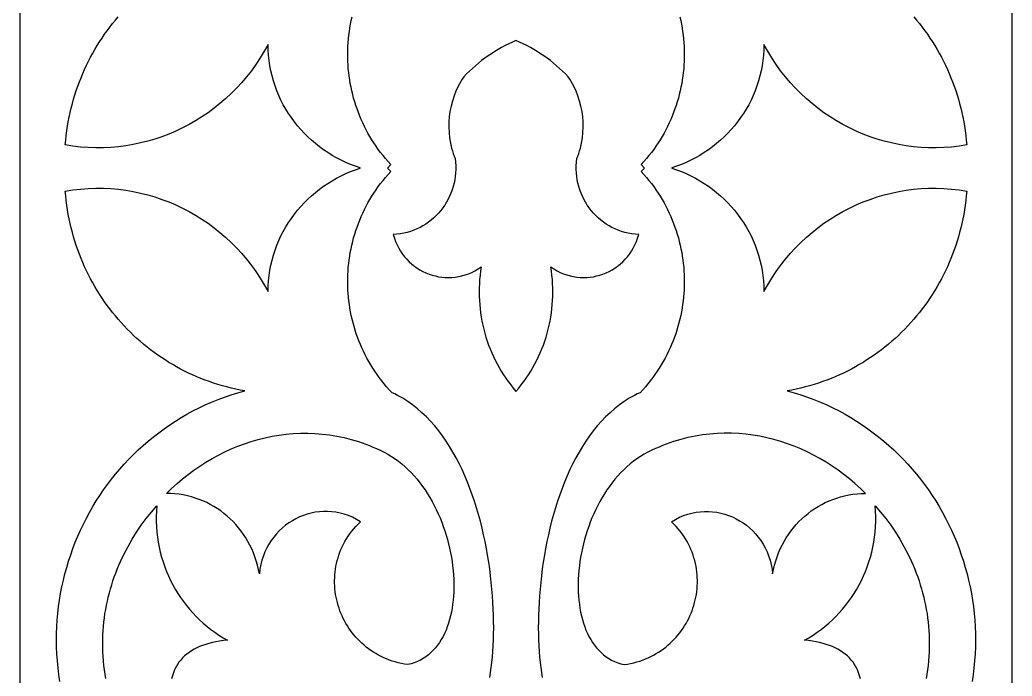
# Model space of a CAD drawing. Extents: x -345 to -255, y -146 to 454.
# Drawn here: x -345.4 to -255.4, y 108.3 to 167.9 of the extents above; entities that cross this region are included whole.
import ezdxf

# ---------------------------------------------------------------- set-up
doc = ezdxf.new("R2010")
doc.units = 0
doc.layers.get('0').update_dxf_attribs({"linetype": 'CONTINUOUS'})

msp = doc.modelspace()

# ---------------------------------------------------------------- linework, layer by layer
for points in [[(-345.424, 375.661), (-345.424, 154.427), (-345.424, -66.806)], [(-255.424, -66.806), (-255.424, 154.427), (-255.424, 375.661)], [(-341.788, 107.83), (-341.881, 108.452), (-341.957, 109.073), (-342.017, 109.694), (-342.06, 110.315), (-342.086, 110.934), (-342.096, 111.552), (-342.09, 112.168), (-342.068, 112.783), (-342.03, 113.395), (-341.977, 114.004), (-341.907, 114.611), (-341.823, 115.214), (-341.723, 115.815), (-341.608, 116.411), (-341.478, 117.003), (-341.333, 117.591), (-341.173, 118.175), (-340.999, 118.753), (-340.811, 119.327), (-340.608, 119.894), (-340.391, 120.457), (-340.16, 121.013), (-339.915, 121.562), (-339.656, 122.105), (-339.384, 122.641), (-339.099, 123.17), (-338.8, 123.691), (-338.488, 124.205), (-338.164, 124.71), (-337.826, 125.207), (-337.476, 125.695), (-337.113, 126.174), (-336.738, 126.644), (-336.35, 127.104), (-335.95, 127.554), (-335.539, 127.994), (-335.116, 128.424), (-334.68, 128.842), (-334.234, 129.25), (-333.776, 129.647), (-333.307, 130.031), (-332.826, 130.404), (-332.335, 130.765), (-331.833, 131.113), (-331.32, 131.448), (-330.797, 131.77), (-330.264, 132.078), (-329.72, 132.373), (-329.166, 132.654), (-328.602, 132.921), (-328.028, 133.173), (-327.445, 133.41), (-326.852, 133.632), (-326.25, 133.838), (-325.639, 134.029), (-325.018, 134.203), (-325.432, 134.277), (-325.843, 134.36), (-326.251, 134.452), (-326.655, 134.551), (-327.056, 134.66), (-327.453, 134.776), (-327.846, 134.901), (-328.236, 135.034), (-328.622, 135.174), (-329.004, 135.323), (-329.381, 135.48), (-329.755, 135.644), (-330.125, 135.816), (-330.49, 135.995), (-330.851, 136.182), (-331.207, 136.376), (-331.559, 136.577), (-331.906, 136.785), (-332.248, 137.001), (-332.586, 137.223), (-332.919, 137.452), (-333.246, 137.688), (-333.569, 137.93), (-333.886, 138.179), (-334.198, 138.434), (-334.505, 138.696), (-334.806, 138.964), (-335.102, 139.238), (-335.392, 139.517), (-335.676, 139.803), (-335.954, 140.095), (-336.227, 140.392), (-336.494, 140.695), (-336.754, 141.004), (-337.009, 141.318), (-337.257, 141.637), (-337.498, 141.962), (-337.734, 142.291), (-337.963, 142.626), (-338.185, 142.966), (-338.4, 143.31), (-338.609, 143.659), (-338.811, 144.013), (-339.006, 144.371), (-339.193, 144.734), (-339.374, 145.101), (-339.547, 145.472), (-339.713, 145.848), (-339.872, 146.227), (-340.023, 146.61), (-340.167, 146.998), (-340.302, 147.388), (-340.431, 147.783), (-340.551, 148.181), (-340.663, 148.583), (-340.767, 148.987), (-340.863, 149.396), (-340.951, 149.807), (-341.031, 150.221), (-341.102, 150.638), (-341.165, 151.058), (-341.219, 151.481), (-341.264, 151.907), (-341.301, 152.334), (-341.301, 152.335), (-340.606, 152.442), (-339.913, 152.52), (-339.22, 152.57), (-338.53, 152.592), (-337.843, 152.587), (-337.159, 152.553), (-336.479, 152.493), (-335.805, 152.406), (-335.136, 152.293), (-334.473, 152.154), (-333.818, 151.989), (-333.17, 151.798), (-332.531, 151.583), (-331.9, 151.343), (-331.28, 151.079), (-330.67, 150.791), (-330.071, 150.479), (-329.485, 150.144), (-328.91, 149.786), (-328.35, 149.406), (-327.803, 149.003), (-327.271, 148.579), (-326.754, 148.133), (-326.253, 147.665), (-325.769, 147.177), (-325.303, 146.669), (-324.854, 146.14), (-324.425, 145.592), (-324.015, 145.024), (-323.626, 144.437), (-323.257, 143.831), (-322.91, 143.207), (-322.9, 143.699), (-322.869, 144.187), (-322.818, 144.668), (-322.747, 145.143), (-322.657, 145.612), (-322.548, 146.074), (-322.422, 146.528), (-322.277, 146.975), (-322.114, 147.413), (-321.935, 147.844), (-321.739, 148.265), (-321.527, 148.677), (-321.299, 149.08), (-321.056, 149.473), (-320.798, 149.855), (-320.525, 150.227), (-320.239, 150.588), (-319.938, 150.937), (-319.625, 151.275), (-319.299, 151.6), (-318.961, 151.913), (-318.611, 152.213), (-318.249, 152.5), (-317.876, 152.774), (-317.493, 153.033), (-317.1, 153.278), (-316.696, 153.508), (-316.284, 153.723), (-315.863, 153.922), (-315.433, 154.106), (-314.995, 154.273), (-314.55, 154.424), (-314.558, 154.427), (-314.55, 154.43), (-314.995, 154.581), (-315.433, 154.748), (-315.863, 154.932), (-316.284, 155.132), (-316.696, 155.347), (-317.1, 155.577), (-317.493, 155.822), (-317.876, 156.081), (-318.249, 156.354), (-318.611, 156.641), (-318.961, 156.941), (-319.299, 157.254), (-319.625, 157.579), (-319.938, 157.917), (-320.239, 158.266), (-320.525, 158.627), (-320.798, 158.999), (-321.056, 159.382), (-321.299, 159.774), (-321.527, 160.177), (-321.739, 160.589), (-321.935, 161.011), (-322.114, 161.441), (-322.277, 161.88), (-322.422, 162.326), (-322.548, 162.781), (-322.657, 163.242), (-322.747, 163.711), (-322.818, 164.186), (-322.869, 164.668), (-322.9, 165.155), (-322.91, 165.648), (-323.257, 165.023), (-323.626, 164.418), (-324.015, 163.831), (-324.425, 163.263), (-324.854, 162.714), (-325.303, 162.186), (-325.769, 161.677), (-326.253, 161.189), (-326.754, 160.722), (-327.271, 160.276), (-327.803, 159.851), (-328.35, 159.448), (-328.91, 159.068), (-329.485, 158.71), (-330.071, 158.375), (-330.67, 158.063), (-331.28, 157.775), (-331.9, 157.511), (-332.531, 157.271), (-333.17, 157.056), (-333.818, 156.866), (-334.473, 156.701), (-335.136, 156.561), (-335.805, 156.448), (-336.479, 156.361), (-337.159, 156.301), (-337.843, 156.268), (-338.53, 156.262), (-339.22, 156.284), (-339.913, 156.334), (-340.606, 156.412), (-341.301, 156.52), (-341.301, 156.52), (-341.264, 156.948), (-341.219, 157.373), (-341.165, 157.796), (-341.102, 158.216), (-341.031, 158.633), (-340.951, 159.048), (-340.863, 159.459), (-340.767, 159.867), (-340.663, 160.272), (-340.551, 160.673), (-340.431, 161.071), (-340.302, 161.466), (-340.167, 161.857), (-340.023, 162.244), (-339.872, 162.627), (-339.713, 163.007), (-339.547, 163.382), (-339.374, 163.753), (-339.193, 164.12), (-339.006, 164.483), (-338.811, 164.841), (-338.609, 165.195), (-338.4, 165.544), (-338.185, 165.889), (-337.963, 166.228), (-337.734, 166.563), (-337.498, 166.893), (-337.257, 167.217), (-337.009, 167.536), (-336.754, 167.85), (-336.494, 168.159)], [(-302.795, 108.191), (-302.726, 108.629), (-302.664, 109.084), (-302.609, 109.556), (-302.562, 110.043), (-302.523, 110.546), (-302.492, 111.063), (-302.469, 111.593), (-302.455, 112.136), (-302.449, 112.69), (-302.451, 113.254), (-302.463, 113.828), (-302.484, 114.411), (-302.514, 115.001), (-302.553, 115.599), (-302.602, 116.202), (-302.661, 116.81), (-302.729, 117.423), (-302.808, 118.039), (-302.897, 118.657), (-302.996, 119.276), (-303.106, 119.896), (-303.227, 120.516), (-303.359, 121.134), (-303.501, 121.75), (-303.655, 122.363), (-303.821, 122.972), (-303.998, 123.577), (-304.187, 124.175), (-304.388, 124.766), (-304.601, 125.35), (-304.826, 125.926), (-305.064, 126.492), (-305.314, 127.048), (-305.577, 127.592), (-305.853, 128.124), (-306.143, 128.643), (-306.445, 129.149), (-306.761, 129.639), (-307.091, 130.114), (-307.435, 130.572), (-307.792, 131.012), (-308.164, 131.434), (-308.55, 131.836), (-308.951, 132.218), (-309.366, 132.579), (-309.797, 132.918), (-310.242, 133.233), (-310.702, 133.525), (-311.178, 133.792), (-311.422, 133.916), (-311.67, 134.033), (-311.916, 134.298), (-312.154, 134.567), (-312.384, 134.84), (-312.607, 135.118), (-312.822, 135.4), (-313.029, 135.686), (-313.228, 135.976), (-313.419, 136.27), (-313.603, 136.568), (-313.779, 136.869), (-313.947, 137.173), (-314.108, 137.48), (-314.26, 137.791), (-314.405, 138.104), (-314.542, 138.42), (-314.672, 138.738), (-314.793, 139.059), (-314.907, 139.383), (-315.013, 139.708), (-315.112, 140.035), (-315.202, 140.364), (-315.285, 140.695), (-315.36, 141.027), (-315.428, 141.361), (-315.487, 141.696), (-315.539, 142.032), (-315.583, 142.369), (-315.619, 142.706), (-315.648, 143.045), (-315.669, 143.383), (-315.682, 143.722), (-315.687, 144.062), (-315.685, 144.401), (-315.675, 144.74), (-315.657, 145.079), (-315.631, 145.417), (-315.598, 145.755), (-315.557, 146.092), (-315.508, 146.428), (-315.452, 146.763), (-315.388, 147.097), (-315.316, 147.43), (-315.236, 147.761), (-315.149, 148.09), (-315.053, 148.418), (-314.951, 148.744), (-314.84, 149.067), (-314.722, 149.389), (-314.596, 149.708), (-314.462, 150.024), (-314.321, 150.338), (-314.172, 150.649), (-314.015, 150.957), (-313.85, 151.262), (-313.678, 151.564), (-313.498, 151.862), (-313.31, 152.156), (-313.115, 152.447), (-312.912, 152.734), (-312.701, 153.017), (-312.483, 153.296), (-312.256, 153.57), (-312.023, 153.84), (-311.781, 154.106), (-312.067, 154.427), (-311.781, 154.749), (-312.023, 155.014), (-312.256, 155.284), (-312.483, 155.558), (-312.701, 155.837), (-312.912, 156.12), (-313.115, 156.407), (-313.31, 156.698), (-313.498, 156.992), (-313.678, 157.291), (-313.85, 157.592), (-314.015, 157.897), (-314.172, 158.205), (-314.321, 158.516), (-314.462, 158.83), (-314.596, 159.147), (-314.722, 159.466), (-314.84, 159.787), (-314.951, 160.111), (-315.053, 160.436), (-315.149, 160.764), (-315.236, 161.094), (-315.316, 161.425), (-315.388, 161.757), (-315.452, 162.091), (-315.508, 162.426), (-315.557, 162.763), (-315.598, 163.1), (-315.631, 163.437), (-315.657, 163.776), (-315.675, 164.114), (-315.685, 164.454), (-315.687, 164.793), (-315.682, 165.132), (-315.669, 165.471), (-315.648, 165.81), (-315.619, 166.148), (-315.583, 166.486), (-315.539, 166.822), (-315.487, 167.158), (-315.428, 167.493), (-315.36, 167.827), (-315.285, 168.159)], [(-285.562, 168.159), (-285.487, 167.827), (-285.419, 167.493), (-285.36, 167.158), (-285.308, 166.822), (-285.264, 166.486), (-285.228, 166.148), (-285.199, 165.81), (-285.178, 165.471), (-285.165, 165.132), (-285.16, 164.793), (-285.162, 164.454), (-285.172, 164.114), (-285.19, 163.776), (-285.216, 163.437), (-285.249, 163.1), (-285.29, 162.763), (-285.339, 162.426), (-285.395, 162.091), (-285.459, 161.757), (-285.531, 161.425), (-285.611, 161.094), (-285.699, 160.764), (-285.794, 160.436), (-285.896, 160.111), (-286.007, 159.787), (-286.125, 159.466), (-286.251, 159.147), (-286.385, 158.83), (-286.526, 158.516), (-286.676, 158.205), (-286.832, 157.897), (-286.997, 157.592), (-287.169, 157.291), (-287.349, 156.992), (-287.537, 156.698), (-287.732, 156.407), (-287.935, 156.12), (-288.146, 155.837), (-288.364, 155.558), (-288.591, 155.284), (-288.824, 155.014), (-289.066, 154.749), (-288.78, 154.427), (-289.066, 154.106), (-288.824, 153.84), (-288.591, 153.57), (-288.364, 153.296), (-288.146, 153.017), (-287.935, 152.734), (-287.732, 152.447), (-287.537, 152.156), (-287.349, 151.862), (-287.169, 151.564), (-286.997, 151.262), (-286.832, 150.957), (-286.676, 150.649), (-286.526, 150.338), (-286.385, 150.024), (-286.251, 149.708), (-286.125, 149.389), (-286.007, 149.067), (-285.896, 148.744), (-285.794, 148.418), (-285.699, 148.09), (-285.611, 147.761), (-285.531, 147.43), (-285.459, 147.097), (-285.395, 146.763), (-285.339, 146.428), (-285.29, 146.092), (-285.249, 145.755), (-285.216, 145.417), (-285.19, 145.079), (-285.172, 144.74), (-285.162, 144.401), (-285.16, 144.062), (-285.165, 143.722), (-285.178, 143.383), (-285.199, 143.045), (-285.228, 142.706), (-285.264, 142.369), (-285.308, 142.032), (-285.36, 141.696), (-285.419, 141.361), (-285.487, 141.027), (-285.562, 140.695), (-285.645, 140.364), (-285.735, 140.035), (-285.834, 139.708), (-285.94, 139.383), (-286.054, 139.059), (-286.175, 138.738), (-286.305, 138.42), (-286.442, 138.104), (-286.587, 137.791), (-286.739, 137.48), (-286.9, 137.173), (-287.068, 136.869), (-287.244, 136.568), (-287.428, 136.27), (-287.619, 135.976), (-287.818, 135.686), (-288.025, 135.4), (-288.24, 135.118), (-288.463, 134.84), (-288.693, 134.567), (-288.932, 134.298), (-289.177, 134.033), (-289.425, 133.916), (-289.669, 133.792), (-290.145, 133.525), (-290.605, 133.233), (-291.05, 132.918), (-291.481, 132.579), (-291.896, 132.218), (-292.297, 131.836), (-292.683, 131.434), (-293.055, 131.012), (-293.412, 130.572), (-293.756, 130.114), (-294.086, 129.639), (-294.402, 129.149), (-294.704, 128.643), (-294.994, 128.124), (-295.27, 127.592), (-295.533, 127.048), (-295.783, 126.492), (-296.021, 125.926), (-296.246, 125.35), (-296.459, 124.766), (-296.66, 124.175), (-296.849, 123.577), (-297.026, 122.972), (-297.192, 122.363), (-297.346, 121.75), (-297.488, 121.134), (-297.62, 120.516), (-297.741, 119.896), (-297.851, 119.276), (-297.95, 118.657), (-298.039, 118.039), (-298.118, 117.423), (-298.186, 116.81), (-298.245, 116.202), (-298.294, 115.599), (-298.333, 115.001), (-298.363, 114.411), (-298.384, 113.828), (-298.396, 113.254), (-298.398, 112.69), (-298.392, 112.136), (-298.378, 111.593), (-298.355, 111.063), (-298.324, 110.546), (-298.285, 110.043), (-298.238, 109.556), (-298.184, 109.084), (-298.121, 108.629), (-298.052, 108.191)], [(-264.353, 168.159), (-264.093, 167.85), (-263.838, 167.536), (-263.59, 167.217), (-263.349, 166.893), (-263.113, 166.563), (-262.884, 166.228), (-262.662, 165.889), (-262.447, 165.544), (-262.238, 165.195), (-262.036, 164.841), (-261.842, 164.483), (-261.654, 164.12), (-261.473, 163.753), (-261.3, 163.382), (-261.134, 163.007), (-260.975, 162.627), (-260.824, 162.244), (-260.68, 161.857), (-260.545, 161.466), (-260.416, 161.071), (-260.296, 160.673), (-260.184, 160.272), (-260.08, 159.867), (-259.984, 159.459), (-259.896, 159.048), (-259.816, 158.633), (-259.745, 158.216), (-259.682, 157.796), (-259.628, 157.373), (-259.583, 156.948), (-259.546, 156.52), (-259.546, 156.52), (-260.241, 156.412), (-260.934, 156.334), (-261.627, 156.284), (-262.317, 156.262), (-263.004, 156.268), (-263.688, 156.301), (-264.368, 156.361), (-265.042, 156.448), (-265.711, 156.561), (-266.374, 156.701), (-267.029, 156.866), (-267.677, 157.056), (-268.316, 157.271), (-268.947, 157.511), (-269.567, 157.775), (-270.177, 158.063), (-270.776, 158.375), (-271.362, 158.71), (-271.937, 159.068), (-272.498, 159.448), (-273.044, 159.851), (-273.577, 160.276), (-274.093, 160.722), (-274.594, 161.189), (-275.078, 161.677), (-275.544, 162.186), (-275.993, 162.714), (-276.422, 163.263), (-276.832, 163.831), (-277.221, 164.418), (-277.59, 165.023), (-277.937, 165.648), (-277.947, 165.155), (-277.978, 164.668), (-278.029, 164.186), (-278.1, 163.711), (-278.19, 163.242), (-278.299, 162.781), (-278.426, 162.326), (-278.57, 161.88), (-278.733, 161.441), (-278.912, 161.011), (-279.108, 160.589), (-279.32, 160.177), (-279.548, 159.774), (-279.791, 159.382), (-280.049, 158.999), (-280.322, 158.627), (-280.608, 158.266), (-280.909, 157.917), (-281.222, 157.579), (-281.548, 157.254), (-281.886, 156.941), (-282.237, 156.641), (-282.598, 156.354), (-282.971, 156.081), (-283.354, 155.822), (-283.748, 155.577), (-284.151, 155.347), (-284.563, 155.132), (-284.984, 154.932), (-285.414, 154.748), (-285.852, 154.581), (-286.297, 154.43), (-286.289, 154.427), (-286.297, 154.424), (-285.852, 154.273), (-285.414, 154.106), (-284.984, 153.922), (-284.563, 153.723), (-284.151, 153.508), (-283.748, 153.278), (-283.354, 153.033), (-282.971, 152.774), (-282.598, 152.5), (-282.237, 152.213), (-281.886, 151.913), (-281.548, 151.6), (-281.222, 151.275), (-280.909, 150.937), (-280.608, 150.588), (-280.322, 150.227), (-280.049, 149.855), (-279.791, 149.473), (-279.548, 149.08), (-279.32, 148.677), (-279.108, 148.265), (-278.912, 147.844), (-278.733, 147.413), (-278.57, 146.975), (-278.426, 146.528), (-278.299, 146.074), (-278.19, 145.612), (-278.1, 145.143), (-278.029, 144.668), (-277.978, 144.187), (-277.947, 143.699), (-277.937, 143.207), (-277.59, 143.831), (-277.221, 144.437), (-276.832, 145.024), (-276.422, 145.592), (-275.993, 146.14), (-275.544, 146.669), (-275.078, 147.177), (-274.594, 147.665), (-274.093, 148.133), (-273.577, 148.579), (-273.044, 149.003), (-272.498, 149.406), (-271.937, 149.786), (-271.362, 150.144), (-270.776, 150.479), (-270.177, 150.791), (-269.567, 151.079), (-268.947, 151.343), (-268.316, 151.583), (-267.677, 151.798), (-267.029, 151.989), (-266.374, 152.154), (-265.711, 152.293), (-265.042, 152.406), (-264.368, 152.493), (-263.688, 152.553), (-263.004, 152.587), (-262.317, 152.592), (-261.627, 152.57), (-260.934, 152.52), (-260.241, 152.442), (-259.546, 152.335), (-259.546, 152.334), (-259.583, 151.907), (-259.628, 151.481), (-259.682, 151.058), (-259.745, 150.638), (-259.816, 150.221), (-259.896, 149.807), (-259.984, 149.396), (-260.08, 148.987), (-260.184, 148.583), (-260.296, 148.181), (-260.416, 147.783), (-260.545, 147.388), (-260.68, 146.998), (-260.824, 146.61), (-260.975, 146.227), (-261.134, 145.848), (-261.3, 145.472), (-261.473, 145.101), (-261.654, 144.734), (-261.842, 144.371), (-262.036, 144.013), (-262.238, 143.659), (-262.447, 143.31), (-262.662, 142.966), (-262.884, 142.626), (-263.113, 142.291), (-263.349, 141.962), (-263.59, 141.637), (-263.838, 141.318), (-264.093, 141.004), (-264.353, 140.695), (-264.62, 140.392), (-264.893, 140.095), (-265.171, 139.803), (-265.455, 139.517), (-265.745, 139.238), (-266.041, 138.964), (-266.342, 138.696), (-266.649, 138.434), (-266.961, 138.179), (-267.278, 137.93), (-267.601, 137.688), (-267.929, 137.452), (-268.261, 137.223), (-268.599, 137.001), (-268.941, 136.785), (-269.288, 136.577), (-269.64, 136.376), (-269.996, 136.182), (-270.357, 135.995), (-270.722, 135.816), (-271.092, 135.644), (-271.466, 135.48), (-271.843, 135.323), (-272.225, 135.174), (-272.611, 135.034), (-273.001, 134.901), (-273.394, 134.776), (-273.791, 134.66), (-274.192, 134.551), (-274.596, 134.452), (-275.004, 134.36), (-275.415, 134.277), (-275.829, 134.203), (-275.208, 134.029), (-274.597, 133.838), (-273.995, 133.632), (-273.402, 133.41), (-272.819, 133.173), (-272.245, 132.921), (-271.681, 132.654), (-271.127, 132.373), (-270.583, 132.078), (-270.05, 131.77), (-269.527, 131.448), (-269.014, 131.113), (-268.512, 130.765), (-268.021, 130.404), (-267.54, 130.031), (-267.071, 129.647), (-266.613, 129.25), (-266.167, 128.842), (-265.731, 128.424), (-265.308, 127.994), (-264.897, 127.554), (-264.497, 127.104), (-264.109, 126.644), (-263.734, 126.174), (-263.371, 125.695), (-263.021, 125.207), (-262.683, 124.71), (-262.359, 124.205), (-262.047, 123.691), (-261.748, 123.17), (-261.463, 122.641), (-261.191, 122.105), (-260.932, 121.562), (-260.687, 121.013), (-260.456, 120.457), (-260.239, 119.894), (-260.036, 119.327), (-259.848, 118.753), (-259.674, 118.175), (-259.514, 117.591), (-259.369, 117.003), (-259.239, 116.411), (-259.124, 115.815), (-259.024, 115.214), (-258.94, 114.611), (-258.87, 114.004), (-258.817, 113.395), (-258.779, 112.783), (-258.757, 112.168), (-258.751, 111.552), (-258.761, 110.934), (-258.787, 110.315), (-258.83, 109.694), (-258.89, 109.073), (-258.966, 108.452), (-259.059, 107.83)], [(-337.622, 108.08), (-337.691, 108.482), (-337.75, 108.882), (-337.8, 109.282), (-337.84, 109.681), (-337.871, 110.079), (-337.894, 110.475), (-337.907, 110.871), (-337.911, 111.265), (-337.907, 111.657), (-337.894, 112.048), (-337.872, 112.437), (-337.842, 112.824), (-337.803, 113.21), (-337.756, 113.594), (-337.701, 113.976), (-337.638, 114.355), (-337.567, 114.733), (-337.488, 115.108), (-337.401, 115.481), (-337.307, 115.851), (-337.205, 116.219), (-337.095, 116.584), (-336.978, 116.946), (-336.854, 117.306), (-336.723, 117.663), (-336.584, 118.016), (-336.439, 118.367), (-336.287, 118.714), (-335.962, 119.399), (-335.611, 120.07), (-335.235, 120.727), (-334.834, 121.368), (-334.409, 121.994), (-333.962, 122.602), (-333.492, 123.194), (-333, 123.767), (-333.035, 123.282), (-333.052, 122.8), (-333.051, 122.322), (-333.032, 121.848), (-332.996, 121.378), (-332.943, 120.912), (-332.874, 120.452), (-332.788, 119.997), (-332.686, 119.547), (-332.568, 119.103), (-332.435, 118.666), (-332.286, 118.235), (-332.123, 117.812), (-331.945, 117.396), (-331.753, 116.987), (-331.547, 116.587), (-331.328, 116.195), (-331.095, 115.812), (-330.849, 115.438), (-330.59, 115.074), (-330.319, 114.719), (-330.035, 114.375), (-329.74, 114.041), (-329.434, 113.718), (-329.116, 113.407), (-328.787, 113.107), (-328.447, 112.819), (-328.097, 112.544), (-327.738, 112.281), (-327.368, 112.031), (-326.989, 111.794), (-326.601, 111.572), (-326.961, 111.528), (-327.308, 111.476), (-327.642, 111.416), (-327.964, 111.348), (-328.273, 111.271), (-328.569, 111.185), (-328.853, 111.09), (-329.124, 110.985), (-329.382, 110.871), (-329.628, 110.746), (-329.861, 110.611), (-330.081, 110.465), (-330.289, 110.308), (-330.484, 110.14), (-330.666, 109.959), (-330.836, 109.767), (-330.993, 109.563), (-331.137, 109.346), (-331.269, 109.116), (-331.388, 108.872), (-331.494, 108.615), (-331.588, 108.345), (-331.669, 108.06)], [(-269.178, 108.06), (-269.259, 108.345), (-269.353, 108.615), (-269.459, 108.872), (-269.578, 109.116), (-269.71, 109.346), (-269.854, 109.563), (-270.011, 109.767), (-270.181, 109.959), (-270.363, 110.14), (-270.558, 110.308), (-270.766, 110.465), (-270.986, 110.611), (-271.219, 110.746), (-271.465, 110.871), (-271.723, 110.985), (-271.994, 111.09), (-272.278, 111.185), (-272.574, 111.271), (-272.883, 111.348), (-273.205, 111.416), (-273.539, 111.476), (-273.886, 111.528), (-274.246, 111.572), (-273.858, 111.794), (-273.479, 112.031), (-273.109, 112.281), (-272.75, 112.544), (-272.4, 112.819), (-272.06, 113.107), (-271.731, 113.407), (-271.414, 113.718), (-271.107, 114.041), (-270.812, 114.375), (-270.528, 114.719), (-270.257, 115.074), (-269.998, 115.438), (-269.752, 115.812), (-269.519, 116.195), (-269.3, 116.587), (-269.094, 116.987), (-268.902, 117.396), (-268.724, 117.812), (-268.561, 118.235), (-268.412, 118.666), (-268.279, 119.103), (-268.161, 119.547), (-268.059, 119.997), (-267.973, 120.452), (-267.904, 120.912), (-267.851, 121.378), (-267.815, 121.848), (-267.796, 122.322), (-267.795, 122.8), (-267.812, 123.282), (-267.847, 123.767), (-267.355, 123.194), (-266.885, 122.602), (-266.438, 121.994), (-266.013, 121.368), (-265.612, 120.727), (-265.236, 120.07), (-264.885, 119.399), (-264.56, 118.714), (-264.408, 118.367), (-264.263, 118.016), (-264.124, 117.663), (-263.993, 117.306), (-263.869, 116.946), (-263.752, 116.584), (-263.642, 116.219), (-263.54, 115.851), (-263.446, 115.481), (-263.359, 115.108), (-263.28, 114.733), (-263.209, 114.355), (-263.146, 113.976), (-263.091, 113.594), (-263.044, 113.21), (-263.005, 112.824), (-262.975, 112.437), (-262.953, 112.048), (-262.94, 111.657), (-262.936, 111.265), (-262.94, 110.871), (-262.953, 110.475), (-262.976, 110.079), (-263.007, 109.681), (-263.047, 109.282), (-263.097, 108.882), (-263.156, 108.482), (-263.225, 108.08)]]:
    msp.add_lwpolyline(points)
for points in [[(-300.424, 134.144), (-300.178, 134.437), (-299.942, 134.735), (-299.714, 135.04), (-299.496, 135.35), (-299.286, 135.666), (-299.086, 135.987), (-298.895, 136.313), (-298.713, 136.643), (-298.54, 136.978), (-298.377, 137.317), (-298.223, 137.661), (-298.079, 138.008), (-297.944, 138.359), (-297.818, 138.714), (-297.702, 139.071), (-297.596, 139.432), (-297.5, 139.796), (-297.413, 140.162), (-297.337, 140.531), (-297.27, 140.902), (-297.213, 141.275), (-297.167, 141.649), (-297.13, 142.026), (-297.103, 142.403), (-297.087, 142.782), (-297.081, 143.162), (-297.086, 143.542), (-297.1, 143.923), (-297.126, 144.305), (-297.161, 144.686), (-297.208, 145.068), (-297.265, 145.449), (-296.986, 145.262), (-296.702, 145.095), (-296.412, 144.95), (-296.118, 144.825), (-295.821, 144.719), (-295.52, 144.634), (-295.218, 144.568), (-294.914, 144.521), (-294.61, 144.493), (-294.306, 144.484), (-294.003, 144.492), (-293.702, 144.519), (-293.404, 144.564), (-293.109, 144.626), (-292.819, 144.705), (-292.533, 144.8), (-292.253, 144.913), (-291.98, 145.041), (-291.715, 145.186), (-291.457, 145.346), (-291.209, 145.522), (-290.97, 145.713), (-290.742, 145.918), (-290.526, 146.138), (-290.321, 146.372), (-290.129, 146.62), (-289.951, 146.882), (-289.788, 147.157), (-289.64, 147.445), (-289.508, 147.746), (-289.392, 148.059), (-289.295, 148.385), (-289.62, 148.408), (-289.94, 148.448), (-290.254, 148.505), (-290.561, 148.579), (-290.862, 148.668), (-291.155, 148.773), (-291.44, 148.893), (-291.717, 149.028), (-291.986, 149.176), (-292.246, 149.338), (-292.497, 149.512), (-292.738, 149.7), (-292.969, 149.899), (-293.189, 150.109), (-293.399, 150.331), (-293.597, 150.563), (-293.783, 150.804), (-293.957, 151.056), (-294.119, 151.316), (-294.268, 151.585), (-294.403, 151.861), (-294.525, 152.145), (-294.632, 152.436), (-294.725, 152.734), (-294.803, 153.037), (-294.866, 153.346), (-294.913, 153.66), (-294.943, 153.978), (-294.957, 154.3), (-294.954, 154.626), (-294.934, 154.954), (-294.895, 155.285), (-294.807, 155.516), (-294.726, 155.748), (-294.653, 155.982), (-294.587, 156.218), (-294.478, 156.692), (-294.398, 157.171), (-294.347, 157.652), (-294.326, 158.134), (-294.333, 158.615), (-294.37, 159.095), (-294.435, 159.571), (-294.529, 160.043), (-294.651, 160.509), (-294.802, 160.967), (-294.981, 161.417), (-295.188, 161.857), (-295.302, 162.072), (-295.423, 162.285), (-295.55, 162.494), (-295.685, 162.699), (-295.939, 162.963), (-296.2, 163.219), (-296.467, 163.468), (-296.74, 163.71), (-297.018, 163.944), (-297.302, 164.171), (-297.592, 164.39), (-297.887, 164.601), (-298.188, 164.805), (-298.493, 165.001), (-298.803, 165.188), (-299.118, 165.368), (-299.438, 165.539), (-299.762, 165.702), (-300.091, 165.857), (-300.424, 166.003), (-300.756, 165.857), (-301.085, 165.702), (-301.409, 165.539), (-301.729, 165.368), (-302.044, 165.188), (-302.354, 165.001), (-302.659, 164.805), (-302.96, 164.601), (-303.255, 164.39), (-303.545, 164.171), (-303.829, 163.944), (-304.107, 163.71), (-304.38, 163.468), (-304.647, 163.219), (-304.908, 162.963), (-305.162, 162.699), (-305.297, 162.494), (-305.424, 162.285), (-305.545, 162.072), (-305.659, 161.857), (-305.866, 161.417), (-306.045, 160.967), (-306.196, 160.509), (-306.318, 160.043), (-306.412, 159.571), (-306.477, 159.095), (-306.514, 158.615), (-306.522, 158.134), (-306.5, 157.652), (-306.449, 157.171), (-306.369, 156.692), (-306.26, 156.218), (-306.194, 155.982), (-306.121, 155.748), (-306.04, 155.516), (-305.952, 155.285), (-305.913, 154.954), (-305.893, 154.626), (-305.89, 154.3), (-305.904, 153.978), (-305.935, 153.66), (-305.981, 153.346), (-306.044, 153.037), (-306.122, 152.734), (-306.215, 152.436), (-306.322, 152.145), (-306.444, 151.861), (-306.579, 151.585), (-306.728, 151.316), (-306.89, 151.056), (-307.064, 150.804), (-307.25, 150.563), (-307.448, 150.331), (-307.658, 150.109), (-307.878, 149.899), (-308.109, 149.7), (-308.35, 149.512), (-308.601, 149.338), (-308.861, 149.176), (-309.13, 149.028), (-309.407, 148.893), (-309.692, 148.773), (-309.986, 148.668), (-310.286, 148.579), (-310.593, 148.505), (-310.907, 148.448), (-311.227, 148.408), (-311.552, 148.385), (-311.455, 148.059), (-311.339, 147.746), (-311.207, 147.445), (-311.059, 147.157), (-310.896, 146.882), (-310.718, 146.62), (-310.526, 146.372), (-310.322, 146.138), (-310.105, 145.918), (-309.877, 145.713), (-309.638, 145.522), (-309.39, 145.346), (-309.132, 145.186), (-308.867, 145.041), (-308.594, 144.913), (-308.314, 144.8), (-308.029, 144.705), (-307.738, 144.626), (-307.443, 144.564), (-307.145, 144.519), (-306.844, 144.492), (-306.541, 144.484), (-306.237, 144.493), (-305.933, 144.521), (-305.629, 144.568), (-305.327, 144.634), (-305.026, 144.719), (-304.729, 144.825), (-304.435, 144.95), (-304.145, 145.095), (-303.861, 145.262), (-303.582, 145.449), (-303.639, 145.068), (-303.686, 144.686), (-303.721, 144.305), (-303.747, 143.923), (-303.761, 143.542), (-303.766, 143.162), (-303.76, 142.782), (-303.744, 142.403), (-303.717, 142.026), (-303.681, 141.649), (-303.634, 141.275), (-303.577, 140.902), (-303.51, 140.531), (-303.434, 140.162), (-303.347, 139.796), (-303.251, 139.432), (-303.145, 139.071), (-303.029, 138.714), (-302.903, 138.359), (-302.768, 138.008), (-302.624, 137.661), (-302.47, 137.317), (-302.307, 136.978), (-302.134, 136.643), (-301.952, 136.313), (-301.761, 135.987), (-301.561, 135.666), (-301.351, 135.35), (-301.133, 135.04), (-300.905, 134.735), (-300.669, 134.437)], [(-312.742, 128.805), (-312.393, 128.637), (-312.052, 128.452), (-311.72, 128.252), (-311.397, 128.038), (-311.083, 127.809), (-310.777, 127.567), (-310.481, 127.311), (-310.194, 127.043), (-309.916, 126.763), (-309.648, 126.471), (-309.388, 126.169), (-309.138, 125.856), (-308.898, 125.533), (-308.666, 125.202), (-308.444, 124.861), (-308.232, 124.513), (-308.029, 124.157), (-307.836, 123.794), (-307.653, 123.425), (-307.479, 123.05), (-307.315, 122.67), (-307.161, 122.285), (-307.016, 121.896), (-306.882, 121.504), (-306.758, 121.108), (-306.643, 120.71), (-306.539, 120.311), (-306.445, 119.91), (-306.361, 119.508), (-306.287, 119.106), (-306.224, 118.704), (-306.171, 118.304), (-306.128, 117.905), (-306.096, 117.508), (-306.074, 117.113), (-306.063, 116.722), (-306.063, 116.335), (-306.073, 115.952), (-306.094, 115.573), (-306.125, 115.201), (-306.168, 114.834), (-306.221, 114.474), (-306.285, 114.121), (-306.36, 113.776), (-306.446, 113.439), (-306.544, 113.111), (-306.652, 112.793), (-306.772, 112.484), (-306.902, 112.186), (-307.044, 111.899), (-307.198, 111.623), (-307.362, 111.36), (-307.539, 111.11), (-307.726, 110.873), (-307.925, 110.65), (-308.136, 110.441), (-308.359, 110.248), (-308.593, 110.07), (-308.839, 109.908), (-309.096, 109.763), (-309.366, 109.635), (-309.647, 109.525), (-309.941, 109.433), (-310.246, 109.361), (-310.537, 109.405), (-310.822, 109.459), (-311.102, 109.522), (-311.377, 109.595), (-311.646, 109.677), (-311.909, 109.767), (-312.166, 109.867), (-312.418, 109.974), (-312.663, 110.09), (-312.903, 110.214), (-313.136, 110.346), (-313.363, 110.485), (-313.584, 110.631), (-313.799, 110.785), (-314.007, 110.945), (-314.208, 111.112), (-314.403, 111.285), (-314.591, 111.464), (-314.773, 111.649), (-314.947, 111.84), (-315.115, 112.036), (-315.275, 112.238), (-315.429, 112.444), (-315.575, 112.655), (-315.714, 112.871), (-315.845, 113.091), (-315.969, 113.314), (-316.086, 113.542), (-316.195, 113.773), (-316.296, 114.008), (-316.389, 114.246), (-316.474, 114.486), (-316.552, 114.73), (-316.621, 114.975), (-316.682, 115.223), (-316.735, 115.473), (-316.78, 115.724), (-316.816, 115.977), (-316.844, 116.232), (-316.863, 116.487), (-316.874, 116.743), (-316.876, 117), (-316.869, 117.257), (-316.853, 117.514), (-316.828, 117.771), (-316.794, 118.027), (-316.751, 118.284), (-316.699, 118.539), (-316.637, 118.793), (-316.566, 119.046), (-316.485, 119.297), (-316.395, 119.547), (-316.296, 119.795), (-316.186, 120.04), (-316.067, 120.283), (-315.937, 120.524), (-315.798, 120.761), (-315.649, 120.996), (-315.489, 121.227), (-315.319, 121.454), (-315.139, 121.678), (-314.949, 121.897), (-314.748, 122.113), (-314.536, 122.324), (-314.895, 122.536), (-315.26, 122.72), (-315.63, 122.876), (-316.003, 123.004), (-316.379, 123.105), (-316.756, 123.18), (-317.134, 123.229), (-317.511, 123.253), (-317.886, 123.252), (-318.259, 123.227), (-318.628, 123.178), (-318.992, 123.105), (-319.351, 123.01), (-319.702, 122.893), (-320.046, 122.754), (-320.382, 122.594), (-320.707, 122.414), (-321.021, 122.213), (-321.324, 121.993), (-321.613, 121.754), (-321.889, 121.497), (-322.149, 121.222), (-322.394, 120.929), (-322.621, 120.619), (-322.83, 120.293), (-323.02, 119.952), (-323.19, 119.595), (-323.339, 119.223), (-323.465, 118.837), (-323.569, 118.438), (-323.648, 118.025), (-323.701, 117.6), (-323.777, 117.993), (-323.869, 118.379), (-323.976, 118.758), (-324.099, 119.129), (-324.237, 119.491), (-324.39, 119.845), (-324.557, 120.191), (-324.737, 120.526), (-324.931, 120.853), (-325.138, 121.169), (-325.357, 121.475), (-325.589, 121.77), (-325.832, 122.054), (-326.086, 122.327), (-326.352, 122.588), (-326.628, 122.837), (-326.913, 123.074), (-327.209, 123.297), (-327.513, 123.508), (-327.827, 123.705), (-328.149, 123.888), (-328.478, 124.057), (-328.816, 124.211), (-329.16, 124.35), (-329.511, 124.474), (-329.869, 124.582), (-330.232, 124.674), (-330.601, 124.75), (-330.976, 124.809), (-331.354, 124.851), (-331.737, 124.876), (-332.124, 124.882), (-331.654, 125.34), (-331.169, 125.782), (-330.67, 126.207), (-330.158, 126.614), (-329.633, 127.003), (-329.096, 127.374), (-328.547, 127.726), (-327.987, 128.058), (-327.417, 128.369), (-326.837, 128.661), (-326.247, 128.931), (-325.649, 129.179), (-325.043, 129.405), (-324.429, 129.609), (-323.808, 129.789), (-323.181, 129.946), (-322.548, 130.079), (-321.909, 130.186), (-321.266, 130.269), (-320.619, 130.325), (-319.968, 130.355), (-319.315, 130.359), (-318.659, 130.335), (-318.001, 130.283), (-317.342, 130.203), (-316.682, 130.094), (-316.022, 129.956), (-315.363, 129.788), (-314.705, 129.589), (-314.376, 129.478), (-314.048, 129.359), (-313.721, 129.233), (-313.394, 129.098), (-313.068, 128.956)], [(-288.105, 128.805), (-288.454, 128.637), (-288.795, 128.452), (-289.127, 128.252), (-289.45, 128.038), (-289.764, 127.809), (-290.07, 127.567), (-290.366, 127.311), (-290.653, 127.043), (-290.931, 126.763), (-291.199, 126.471), (-291.459, 126.169), (-291.709, 125.856), (-291.949, 125.533), (-292.181, 125.202), (-292.403, 124.861), (-292.615, 124.513), (-292.818, 124.157), (-293.011, 123.794), (-293.194, 123.425), (-293.368, 123.05), (-293.532, 122.67), (-293.686, 122.285), (-293.831, 121.896), (-293.965, 121.504), (-294.089, 121.108), (-294.204, 120.71), (-294.308, 120.311), (-294.402, 119.91), (-294.486, 119.508), (-294.56, 119.106), (-294.623, 118.704), (-294.676, 118.304), (-294.719, 117.905), (-294.751, 117.508), (-294.773, 117.113), (-294.784, 116.722), (-294.784, 116.335), (-294.774, 115.952), (-294.753, 115.573), (-294.722, 115.201), (-294.679, 114.834), (-294.626, 114.474), (-294.562, 114.121), (-294.487, 113.776), (-294.401, 113.439), (-294.303, 113.111), (-294.195, 112.793), (-294.076, 112.484), (-293.945, 112.186), (-293.803, 111.899), (-293.649, 111.623), (-293.485, 111.36), (-293.308, 111.11), (-293.121, 110.873), (-292.922, 110.65), (-292.711, 110.441), (-292.488, 110.248), (-292.254, 110.07), (-292.008, 109.908), (-291.751, 109.763), (-291.481, 109.635), (-291.2, 109.525), (-290.906, 109.433), (-290.601, 109.361), (-290.31, 109.405), (-290.025, 109.459), (-289.745, 109.522), (-289.47, 109.595), (-289.201, 109.677), (-288.938, 109.767), (-288.681, 109.867), (-288.429, 109.974), (-288.184, 110.09), (-287.944, 110.214), (-287.711, 110.346), (-287.484, 110.485), (-287.263, 110.631), (-287.048, 110.785), (-286.84, 110.945), (-286.639, 111.112), (-286.444, 111.285), (-286.256, 111.464), (-286.074, 111.649), (-285.9, 111.84), (-285.732, 112.036), (-285.572, 112.238), (-285.418, 112.444), (-285.272, 112.655), (-285.133, 112.871), (-285.002, 113.091), (-284.878, 113.314), (-284.761, 113.542), (-284.652, 113.773), (-284.551, 114.008), (-284.458, 114.246), (-284.373, 114.486), (-284.295, 114.73), (-284.226, 114.975), (-284.165, 115.223), (-284.112, 115.473), (-284.067, 115.724), (-284.031, 115.977), (-284.003, 116.232), (-283.984, 116.487), (-283.973, 116.743), (-283.971, 117), (-283.978, 117.257), (-283.994, 117.514), (-284.019, 117.771), (-284.053, 118.027), (-284.096, 118.284), (-284.148, 118.539), (-284.21, 118.793), (-284.281, 119.046), (-284.362, 119.297), (-284.452, 119.547), (-284.552, 119.795), (-284.661, 120.04), (-284.78, 120.283), (-284.91, 120.524), (-285.049, 120.761), (-285.198, 120.996), (-285.358, 121.227), (-285.528, 121.454), (-285.708, 121.678), (-285.898, 121.897), (-286.099, 122.113), (-286.311, 122.324), (-285.952, 122.536), (-285.587, 122.72), (-285.217, 122.876), (-284.844, 123.004), (-284.468, 123.105), (-284.091, 123.18), (-283.714, 123.229), (-283.337, 123.253), (-282.961, 123.252), (-282.588, 123.227), (-282.219, 123.178), (-281.855, 123.105), (-281.496, 123.01), (-281.145, 122.893), (-280.801, 122.754), (-280.466, 122.594), (-280.14, 122.414), (-279.826, 122.213), (-279.523, 121.993), (-279.234, 121.754), (-278.958, 121.497), (-278.698, 121.222), (-278.453, 120.929), (-278.226, 120.619), (-278.017, 120.293), (-277.827, 119.952), (-277.657, 119.595), (-277.508, 119.223), (-277.382, 118.837), (-277.278, 118.438), (-277.199, 118.025), (-277.146, 117.6), (-277.07, 117.993), (-276.978, 118.379), (-276.871, 118.758), (-276.748, 119.129), (-276.61, 119.491), (-276.457, 119.845), (-276.29, 120.191), (-276.11, 120.526), (-275.916, 120.853), (-275.709, 121.169), (-275.49, 121.475), (-275.258, 121.77), (-275.015, 122.054), (-274.761, 122.327), (-274.495, 122.588), (-274.22, 122.837), (-273.934, 123.074), (-273.638, 123.297), (-273.334, 123.508), (-273.02, 123.705), (-272.699, 123.888), (-272.369, 124.057), (-272.031, 124.211), (-271.687, 124.35), (-271.336, 124.474), (-270.978, 124.582), (-270.615, 124.674), (-270.246, 124.75), (-269.871, 124.809), (-269.493, 124.851), (-269.11, 124.876), (-268.723, 124.882), (-269.193, 125.34), (-269.678, 125.782), (-270.177, 126.207), (-270.689, 126.614), (-271.214, 127.003), (-271.751, 127.374), (-272.3, 127.726), (-272.86, 128.058), (-273.43, 128.369), (-274.01, 128.661), (-274.6, 128.931), (-275.198, 129.179), (-275.804, 129.405), (-276.418, 129.609), (-277.039, 129.789), (-277.666, 129.946), (-278.299, 130.079), (-278.938, 130.186), (-279.581, 130.269), (-280.228, 130.325), (-280.879, 130.355), (-281.532, 130.359), (-282.189, 130.335), (-282.846, 130.283), (-283.505, 130.203), (-284.165, 130.094), (-284.825, 129.956), (-285.484, 129.788), (-286.142, 129.589), (-286.471, 129.478), (-286.799, 129.359), (-287.126, 129.233), (-287.453, 129.098), (-287.779, 128.956)]]:
    msp.add_lwpolyline(points, close=True)

doc.saveas('drawing.dxf')
